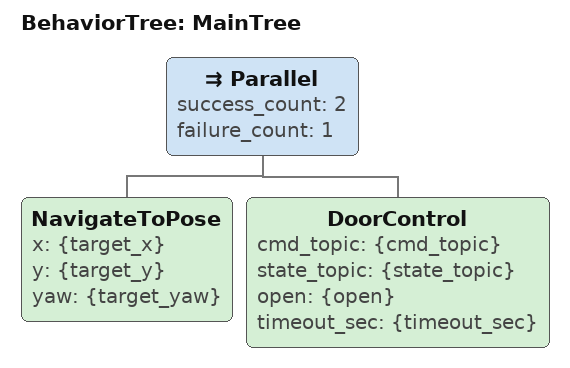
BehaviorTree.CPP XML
<root BTCPP_format="4" main_tree_to_execute="MainTree">
  <BehaviorTree ID="MainTree">
    <Parallel success_count="2" failure_count="1">
      <NavigateToPose x="{target_x}" y="{target_y}" yaw="{target_yaw}"/>
      <DoorControl cmd_topic="{cmd_topic}"
                   state_topic="{state_topic}"
                   open="{open}"
                   timeout_sec="{timeout_sec}"/>
    </Parallel>
  </BehaviorTree>
</root>
